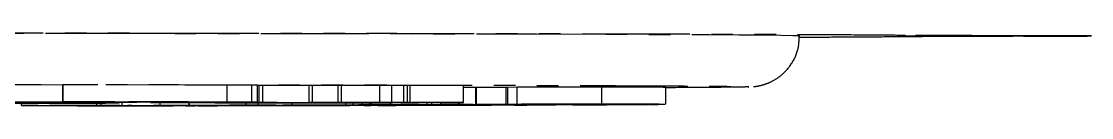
# Model space of a CAD drawing. Header units: millimetres. Extents: x 2085 to 4229, y 754 to 2271.
# Drawn here: x 3096.1 to 3159.1, y 864.6 to 868.9 of the extents above; entities that cross this region are included whole.
import ezdxf

# ---------------------------------------------------------------- set-up
doc = ezdxf.new("R2010")
doc.units = ezdxf.units.MM
doc.linetypes.add('PHANTOM', pattern=[12.7, 6.35, -1.27, 1.27, -1.27, 1.27, -1.27])

msp = doc.modelspace()

# ---------------------------------------------------------------- linework, layer by layer
at = {"color": 7, "linetype": 'PHANTOM', "lineweight": 25}
for p, q in [((3098.499, 865.872), (3094.431, 865.878)), ((3108.172, 865.872), (3098.51, 865.886)), ((3098.51, 864.886), (3098.51, 865.886)), ((3098.51, 865.872), (3098.499, 865.872)), ((3098.499, 864.872), (3098.499, 865.872)), ((3109.631, 865.872), (3108.172, 865.872)), ((3108.172, 864.872), (3108.172, 865.872)), ((3109.965, 865.868), (3109.631, 865.872)), ((3109.631, 864.872), (3109.631, 865.872)), ((3109.965, 864.868), (3109.965, 865.868)), ((3110.077, 865.844), (3109.965, 865.844)), ((3110.282, 865.848), (3110.077, 865.846)), ((3110.077, 864.846), (3110.077, 865.846)), ((3113.013, 865.839), (3110.282, 865.848)), ((3110.282, 864.848), (3110.282, 865.848)), ((3113.218, 865.849), (3113.013, 865.847)), ((3113.013, 864.847), (3113.013, 865.847)), ((3114.715, 865.844), (3113.218, 865.849)), ((3113.218, 864.849), (3113.218, 865.849)), ((3114.921, 865.853), (3114.715, 865.851)), ((3114.715, 864.851), (3114.715, 865.851)), ((3117.174, 865.845), (3114.921, 865.853)), ((3114.921, 864.853), (3114.921, 865.853)), ((3117.174, 864.845), (3117.174, 865.845)), ((3117.857, 865.847), (3117.857, 864.847)), ((3118.81, 865.851), (3118.596, 865.85)), ((3118.596, 864.85), (3118.596, 865.85)), ((3118.81, 864.851), (3118.81, 865.851)), ((3118.967, 864.847), (3118.967, 865.847)), ((3122.1, 864.84), (3122.1, 865.84)), ((3122.817, 865.723), (3122.1, 865.72)), ((3122.876, 865.723), (3122.817, 865.723)), ((3122.817, 865.723), (3122.817, 864.723)), ((3124.631, 865.733), (3122.876, 865.723)), ((3122.876, 864.723), (3122.876, 865.723)), ((3124.723, 865.733), (3124.631, 865.733)), ((3124.631, 864.733), (3124.631, 865.733)), ((3125.276, 865.739), (3124.723, 865.734)), ((3124.723, 864.734), (3124.723, 865.734)), ((3125.276, 864.739), (3125.276, 865.739)), ((3130.263, 864.744), (3130.263, 865.744)), ((3134.026, 864.737), (3134.026, 865.737)), ((3138.868, 865.772), (3138.921, 865.77)), ((3094.431, 864.878), (3098.499, 864.872)), ((3098.255, 864.871), (3096.052, 864.874)), ((3096.061, 864.662), (3096.061, 864.801)), ((3096.061, 864.662), (3100.498, 864.667)), ((3096.216, 864.661), (3096.061, 864.662)), ((3096.443, 864.661), (3096.216, 864.661)), ((3096.663, 864.813), (3096.663, 864.812)), ((3096.821, 864.812), (3096.663, 864.812)), ((3096.663, 864.812), (3096.663, 864.812)), ((3096.663, 864.812), (3098.163, 864.812)), ((3096.663, 864.803), (3096.663, 864.812)), ((3097.874, 864.803), (3096.663, 864.803)), ((3096.663, 864.803), (3096.663, 864.803)), ((3096.663, 864.803), (3096.821, 864.803)), ((3096.821, 864.803), (3096.821, 864.812)), ((3100.702, 864.647), (3097.054, 864.661)), ((3097.058, 864.804), (3097.058, 864.812)), ((3097.479, 864.808), (3097.479, 864.812)), ((3098.084, 864.808), (3097.479, 864.808)), ((3097.479, 864.808), (3097.479, 864.804)), ((3098.058, 864.808), (3097.479, 864.808)), ((3097.636, 864.85), (3097.636, 864.872)), ((3098.841, 864.849), (3097.636, 864.85)), ((3097.716, 864.812), (3098.005, 864.812)), ((3097.716, 864.803), (3097.716, 864.808)), ((3097.716, 864.803), (3097.874, 864.803)), ((3097.778, 864.662), (3099.359, 864.656)), ((3097.874, 864.803), (3097.874, 864.808)), ((3097.874, 864.803), (3097.874, 864.803)), ((3099.25, 864.665), (3097.982, 864.663)), ((3098.058, 864.814), (3098.058, 864.808)), ((3098.953, 864.803), (3098.084, 864.808)), ((3098.163, 864.812), (3098.163, 864.814)), ((3098.479, 864.808), (3099.268, 864.803)), ((3098.499, 864.872), (3101.546, 864.881)), ((3098.653, 864.885), (3098.51, 864.886)), ((3098.51, 864.886), (3108.172, 864.872)), ((3099.69, 864.803), (3098.953, 864.803)), ((3102.606, 864.864), (3099.103, 864.87)), ((3099.268, 864.803), (3099.268, 864.813)), ((3102.393, 864.879), (3099.347, 864.87)), ((3099.347, 864.87), (3102.85, 864.865)), ((3099.359, 864.656), (3100.673, 864.657)), ((3099.426, 864.81), (3099.426, 864.813)), ((3100.825, 864.657), (3099.512, 864.655)), ((3099.512, 864.655), (3101.426, 864.648)), ((3099.532, 864.803), (3099.532, 864.813)), ((3099.532, 864.803), (3099.69, 864.803)), ((3099.69, 864.803), (3099.69, 864.813)), ((3099.69, 864.803), (3099.69, 864.803)), ((3099.763, 864.856), (3099.763, 864.869)), ((3099.763, 864.856), (3102.606, 864.864)), ((3101.546, 864.881), (3100.133, 864.883)), ((3100.228, 864.646), (3100.228, 864.649)), ((3100.38, 864.645), (3100.228, 864.646)), ((3100.228, 864.646), (3100.5, 864.646)), ((3103.454, 864.863), (3100.287, 864.854)), ((3104.998, 864.65), (3100.38, 864.645)), ((3100.498, 864.667), (3100.498, 864.801)), ((3100.498, 864.667), (3101.866, 864.664)), ((3100.5, 864.646), (3100.5, 864.648)), ((3100.764, 864.667), (3100.764, 864.802)), ((3100.764, 864.667), (3101.993, 864.669)), ((3100.947, 864.667), (3100.764, 864.667)), ((3100.87, 864.661), (3100.87, 864.667)), ((3101.022, 864.66), (3100.87, 864.661)), ((3100.87, 864.661), (3101.141, 864.661)), ((3101.201, 864.667), (3100.947, 864.667)), ((3101.141, 864.661), (3102.646, 864.656)), ((3101.866, 864.664), (3101.688, 864.664)), ((3106.198, 864.654), (3101.827, 864.667)), ((3101.828, 864.807), (3101.828, 864.858)), ((3101.866, 864.664), (3101.866, 864.667)), ((3101.993, 864.669), (3101.993, 864.859)), ((3101.993, 864.669), (3108.88, 864.662)), ((3102.039, 864.648), (3103.216, 864.649)), ((3102.374, 864.655), (3102.272, 864.656)), ((3102.411, 864.667), (3102.326, 864.667)), ((3102.326, 864.667), (3106.453, 864.654)), ((3102.646, 864.656), (3102.374, 864.655)), ((3105.897, 864.874), (3102.393, 864.879)), ((3110.188, 864.658), (3102.411, 864.667)), ((3102.646, 864.656), (3102.646, 864.665)), ((3102.85, 864.879), (3102.85, 864.865)), ((3102.85, 864.865), (3105.897, 864.874)), ((3103.216, 864.649), (3103.216, 864.663)), ((3107.409, 864.857), (3103.454, 864.863)), ((3103.661, 864.863), (3103.661, 864.84)), ((3103.661, 864.84), (3103.866, 864.842)), ((3106.744, 864.873), (3103.698, 864.864)), ((3103.698, 864.864), (3105.506, 864.861)), ((3103.866, 864.842), (3103.866, 864.862)), ((3103.866, 864.842), (3105.245, 864.837)), ((3104.223, 864.655), (3104.223, 864.66)), ((3104.223, 864.655), (3104.499, 864.655)), ((3104.239, 864.673), (3104.239, 864.839)), ((3104.239, 864.673), (3105.935, 864.675)), ((3104.422, 864.672), (3104.239, 864.673)), ((3104.761, 864.673), (3104.422, 864.672)), ((3104.499, 864.655), (3104.499, 864.659)), ((3104.499, 864.655), (3104.998, 864.65)), ((3111.98, 864.812), (3104.711, 864.838)), ((3104.998, 864.65), (3104.998, 864.658)), ((3105.245, 864.837), (3105.245, 864.86)), ((3108.965, 864.662), (3105.387, 864.673)), ((3105.506, 864.861), (3105.506, 864.869)), ((3105.506, 864.861), (3107.06, 864.861)), ((3105.642, 864.673), (3110.442, 864.659)), ((3105.744, 864.674), (3105.701, 864.674)), ((3109.794, 864.841), (3105.718, 864.836)), ((3105.718, 864.836), (3106.992, 864.831)), ((3105.723, 864.652), (3105.723, 864.655)), ((3105.723, 864.652), (3106.062, 864.653)), ((3105.908, 864.652), (3105.723, 864.652)), ((3105.936, 864.674), (3105.744, 864.674)), ((3107.603, 864.654), (3105.908, 864.652)), ((3105.935, 864.675), (3105.935, 864.833)), ((3105.935, 864.675), (3105.941, 864.675)), ((3105.941, 864.833), (3105.941, 864.675)), ((3105.941, 864.675), (3109.31, 864.682)), ((3106.062, 864.653), (3106.062, 864.654)), ((3106.453, 864.654), (3106.453, 864.662)), ((3111.577, 864.663), (3106.564, 864.674)), ((3109.965, 864.868), (3106.744, 864.873)), ((3106.992, 864.831), (3111.068, 864.837)), ((3106.992, 864.837), (3106.992, 864.831)), ((3107.06, 864.872), (3107.06, 864.861)), ((3107.06, 864.861), (3107.409, 864.857)), ((3107.079, 864.654), (3107.079, 864.662)), ((3107.079, 864.654), (3107.418, 864.655)), ((3107.181, 864.676), (3109.354, 864.67)), ((3108.325, 864.679), (3107.246, 864.677)), ((3107.409, 864.857), (3107.409, 864.872)), ((3107.418, 864.655), (3107.418, 864.661)), ((3107.418, 864.655), (3107.603, 864.654)), ((3111.538, 864.835), (3107.462, 864.83)), ((3107.462, 864.83), (3108.7, 864.825)), ((3107.603, 864.654), (3107.603, 864.661)), ((3108.172, 864.872), (3109.631, 864.872)), ((3108.7, 864.825), (3112.776, 864.831)), ((3108.7, 864.831), (3108.7, 864.825)), ((3108.88, 864.662), (3108.965, 864.662)), ((3108.88, 864.662), (3108.88, 864.662)), ((3113.249, 864.829), (3109.173, 864.824)), ((3109.173, 864.824), (3110.37, 864.82)), ((3109.31, 864.682), (3109.31, 864.822)), ((3109.31, 864.682), (3110.926, 864.68)), ((3109.354, 864.67), (3110.471, 864.673)), ((3110.681, 864.672), (3109.564, 864.67)), ((3109.564, 864.67), (3112.193, 864.664)), ((3109.631, 864.872), (3109.965, 864.868)), ((3111.068, 864.837), (3109.794, 864.841)), ((3109.987, 864.819), (3109.987, 864.683)), ((3109.987, 864.683), (3112.002, 864.687)), ((3110.214, 864.682), (3109.987, 864.683)), ((3110.077, 864.846), (3110.282, 864.848)), ((3110.172, 864.844), (3110.185, 864.842)), ((3110.185, 864.842), (3114.764, 864.826)), ((3110.442, 864.659), (3110.188, 864.658)), ((3110.426, 864.683), (3110.214, 864.682)), ((3110.282, 864.848), (3113.77, 864.836)), ((3110.292, 864.676), (3110.523, 864.677)), ((3110.502, 864.676), (3110.292, 864.676)), ((3110.37, 864.82), (3114.446, 864.825)), ((3110.37, 864.825), (3110.37, 864.82)), ((3110.442, 864.659), (3110.442, 864.665)), ((3110.471, 864.673), (3110.471, 864.676)), ((3110.523, 864.677), (3112.592, 864.672)), ((3110.926, 864.68), (3110.802, 864.679)), ((3114.564, 864.823), (3110.842, 864.818)), ((3110.842, 864.818), (3111.351, 864.816)), ((3116.488, 864.672), (3111.048, 864.683)), ((3117.487, 864.822), (3111.127, 864.844)), ((3111.28, 864.661), (3111.28, 864.663)), ((3111.49, 864.66), (3111.28, 864.661)), ((3111.28, 864.661), (3111.511, 864.661)), ((3111.351, 864.816), (3111.351, 864.819)), ((3111.351, 864.816), (3112.401, 864.816)), ((3115.42, 864.668), (3111.49, 864.66)), ((3111.511, 864.663), (3111.511, 864.661)), ((3112.776, 864.831), (3111.538, 864.835)), ((3114.086, 864.679), (3111.613, 864.684)), ((3111.628, 864.686), (3112.017, 864.686)), ((3112.401, 864.816), (3111.98, 864.812)), ((3112.002, 864.687), (3112.002, 864.813)), ((3112.361, 864.671), (3112.22, 864.672)), ((3112.592, 864.672), (3112.361, 864.671)), ((3112.401, 864.816), (3112.401, 864.82)), ((3112.592, 864.672), (3112.592, 864.68)), ((3112.821, 864.664), (3112.821, 864.679)), ((3112.821, 864.664), (3113.823, 864.666)), ((3113.013, 864.847), (3113.218, 864.849)), ((3113.218, 864.849), (3116.015, 864.839)), ((3114.446, 864.825), (3113.249, 864.829)), ((3113.77, 864.836), (3115.661, 864.839)), ((3113.823, 864.666), (3113.823, 864.677)), ((3115.661, 864.839), (3114.063, 864.844)), ((3114.866, 864.681), (3114.086, 864.679)), ((3114.214, 864.672), (3114.214, 864.677)), ((3114.214, 864.672), (3114.476, 864.672)), ((3116.169, 864.837), (3114.279, 864.834)), ((3114.279, 864.834), (3116.788, 864.826)), ((3115.128, 864.681), (3114.314, 864.679)), ((3114.314, 864.679), (3117.053, 864.673)), ((3114.476, 864.672), (3114.476, 864.676)), ((3114.476, 864.672), (3115.42, 864.668)), ((3115.306, 864.822), (3114.564, 864.823)), ((3114.715, 864.851), (3114.921, 864.853)), ((3114.764, 864.826), (3114.764, 864.831)), ((3114.764, 864.826), (3115.625, 864.825)), ((3114.921, 864.853), (3117.174, 864.845)), ((3119.567, 864.677), (3115.128, 864.681)), ((3115.148, 864.822), (3115.148, 864.694)), ((3115.625, 864.825), (3115.306, 864.822)), ((3115.42, 864.668), (3115.42, 864.674)), ((3115.598, 864.697), (3115.598, 864.825)), ((3115.965, 864.684), (3115.622, 864.682)), ((3115.622, 864.682), (3119.495, 864.679)), ((3115.625, 864.825), (3115.625, 864.828)), ((3117.728, 864.841), (3115.766, 864.848)), ((3116.015, 864.839), (3116.015, 864.847)), ((3116.015, 864.839), (3117.728, 864.841)), ((3116.162, 864.698), (3116.162, 864.826)), ((3119.041, 864.827), (3116.169, 864.837)), ((3116.263, 864.67), (3116.263, 864.673)), ((3116.263, 864.67), (3116.475, 864.671)), ((3116.492, 864.67), (3116.263, 864.67)), ((3116.475, 864.671), (3116.475, 864.672)), ((3118.118, 864.674), (3116.492, 864.67)), ((3118.237, 864.84), (3116.524, 864.837)), ((3116.524, 864.837), (3118.414, 864.831)), ((3116.598, 864.699), (3116.598, 864.825)), ((3116.694, 864.7), (3116.694, 864.824)), ((3116.694, 864.7), (3118.809, 864.698)), ((3116.788, 864.826), (3116.788, 864.835)), ((3116.788, 864.826), (3117.931, 864.825)), ((3117.053, 864.673), (3117.053, 864.679)), ((3117.356, 864.844), (3118.92, 864.839)), ((3117.931, 864.825), (3117.487, 864.822)), ((3117.677, 864.674), (3117.677, 864.679)), ((3117.677, 864.674), (3117.889, 864.674)), ((3117.807, 864.703), (3117.807, 864.824)), ((3117.807, 864.703), (3119.971, 864.711)), ((3118.073, 864.703), (3117.807, 864.703)), ((3117.889, 864.674), (3117.889, 864.678)), ((3117.889, 864.674), (3118.118, 864.674)), ((3117.931, 864.825), (3117.931, 864.831)), ((3118.695, 864.705), (3118.073, 864.703)), ((3118.073, 864.687), (3118.073, 864.703)), ((3118.118, 864.674), (3118.118, 864.678)), ((3121.435, 864.828), (3118.237, 864.84)), ((3118.414, 864.831), (3118.414, 864.839)), ((3118.414, 864.831), (3119.465, 864.83)), ((3118.596, 864.85), (3118.81, 864.851)), ((3118.809, 864.698), (3118.703, 864.697)), ((3119.465, 864.83), (3119.041, 864.827)), ((3119.064, 864.838), (3120.736, 864.833)), ((3125.628, 864.697), (3119.293, 864.705)), ((3119.465, 864.83), (3119.465, 864.835)), ((3120.557, 864.679), (3119.567, 864.677)), ((3120.236, 864.71), (3119.614, 864.708)), ((3119.726, 864.707), (3119.726, 864.708)), ((3119.726, 864.707), (3126.062, 864.698)), ((3119.907, 864.691), (3119.907, 864.704)), ((3119.907, 864.691), (3121.473, 864.695)), ((3120.156, 864.691), (3119.907, 864.691)), ((3119.971, 864.711), (3119.971, 864.834)), ((3119.971, 864.711), (3120.236, 864.71)), ((3120.116, 864.679), (3120.328, 864.68)), ((3120.345, 864.691), (3120.156, 864.691)), ((3120.236, 864.71), (3120.236, 864.833)), ((3120.328, 864.68), (3120.557, 864.679)), ((3120.736, 864.833), (3121.882, 864.832)), ((3120.781, 864.714), (3120.781, 864.831)), ((3120.781, 864.714), (3122.817, 864.723)), ((3122.102, 864.711), (3120.781, 864.714)), ((3122.625, 864.689), (3121.217, 864.691)), ((3121.882, 864.832), (3121.435, 864.828)), ((3121.473, 864.695), (3121.473, 864.702)), ((3121.473, 864.695), (3121.722, 864.695)), ((3121.722, 864.695), (3121.566, 864.695)), ((3121.678, 864.693), (3121.678, 864.695)), ((3121.678, 864.693), (3123.748, 864.69)), ((3121.722, 864.695), (3121.722, 864.702)), ((3121.775, 864.714), (3122.327, 864.711)), ((3122.651, 864.721), (3121.869, 864.717)), ((3122.1, 864.84), (3122.059, 864.837)), ((3122.327, 864.711), (3122.102, 864.711)), ((3122.327, 864.711), (3122.327, 864.719)), ((3122.587, 864.686), (3122.587, 864.689)), ((3128.388, 864.704), (3122.651, 864.721)), ((3122.817, 864.723), (3128.555, 864.706)), ((3122.876, 864.723), (3124.631, 864.733)), ((3123.168, 864.723), (3122.876, 864.723)), ((3123.259, 864.723), (3123.168, 864.723)), ((3123.319, 864.688), (3123.313, 864.688)), ((3123.748, 864.69), (3123.748, 864.699)), ((3130.764, 864.719), (3123.81, 864.724)), ((3124.369, 864.73), (3123.868, 864.727)), ((3124.095, 864.726), (3124.095, 864.728)), ((3124.095, 864.726), (3127.11, 864.723)), ((3124.631, 864.733), (3126.482, 864.733)), ((3124.723, 864.734), (3125.276, 864.739)), ((3125.027, 864.734), (3124.723, 864.734)), ((3125.1, 864.735), (3125.027, 864.734)), ((3125.118, 864.693), (3125.118, 864.698)), ((3125.118, 864.693), (3125.74, 864.696)), ((3125.384, 864.693), (3125.118, 864.693)), ((3127.547, 864.701), (3125.384, 864.693)), ((3132.844, 864.732), (3125.615, 864.735)), ((3125.74, 864.696), (3125.842, 864.696)), ((3125.813, 864.737), (3133.043, 864.733)), ((3126.062, 864.698), (3126.062, 864.711)), ((3126.482, 864.733), (3126.482, 864.735)), ((3126.482, 864.733), (3126.488, 864.733)), ((3126.488, 864.733), (3126.488, 864.735)), ((3126.659, 864.699), (3126.659, 864.709)), ((3126.659, 864.699), (3127.281, 864.701)), ((3126.705, 864.729), (3126.705, 864.735)), ((3126.705, 864.729), (3126.813, 864.73)), ((3126.996, 864.729), (3126.705, 864.729)), ((3126.813, 864.73), (3126.813, 864.735)), ((3126.813, 864.73), (3129.682, 864.728)), ((3127.11, 864.723), (3127.63, 864.726)), ((3127.281, 864.701), (3127.281, 864.707)), ((3127.281, 864.701), (3127.547, 864.701)), ((3127.923, 864.726), (3127.403, 864.723)), ((3127.403, 864.723), (3131.049, 864.72)), ((3127.547, 864.701), (3127.547, 864.706)), ((3130.538, 864.713), (3128.388, 864.704)), ((3128.555, 864.706), (3128.555, 864.72)), ((3128.555, 864.706), (3129.519, 864.71)), ((3128.781, 864.716), (3128.781, 864.72)), ((3128.781, 864.716), (3128.962, 864.716)), ((3128.962, 864.716), (3128.962, 864.72)), ((3128.962, 864.716), (3130.538, 864.713)), ((3129.574, 864.727), (3129.379, 864.727)), ((3129.682, 864.728), (3129.574, 864.727)), ((3129.682, 864.728), (3129.682, 864.733)), ((3130.538, 864.713), (3130.538, 864.719)), ((3131.176, 864.716), (3130.884, 864.717)), ((3130.884, 864.717), (3130.991, 864.717)), ((3131.049, 864.72), (3131.049, 864.733)), ((3131.115, 864.729), (3131.115, 864.733)), ((3131.115, 864.729), (3131.302, 864.73)), ((3133.003, 864.727), (3131.176, 864.716)), ((3131.302, 864.73), (3131.302, 864.733)), ((3131.302, 864.73), (3133.003, 864.727)), ((3131.6, 864.721), (3131.6, 864.732)), ((3131.6, 864.721), (3132.064, 864.724)), ((3133.053, 864.73), (3133.139, 864.731)), ((3133.357, 864.73), (3133.053, 864.73)), ((3133.887, 864.734), (3133.357, 864.73)), ((3133.954, 864.735), (3133.887, 864.734))]:
    msp.add_line(p, q, dxfattribs=at)
at = {"color": 7, "linetype": 'PHANTOM', "lineweight": 25, "flags": 128}
for points in [[(3141.921, 868.77), (3141.876, 868.775), (3141.52, 868.786), (3140.81, 868.797), (3139.749, 868.807), (3138.343, 868.818), (3136.598, 868.828), (3134.524, 868.838), (3132.13, 868.847), (3129.429, 868.856), (3126.434, 868.865), (3123.16, 868.873), (3119.623, 868.881), (3115.841, 868.888), (3111.833, 868.895), (3107.618, 868.9), (3103.218, 868.906), (3098.655, 868.91), (3093.951, 868.914), (3089.129, 868.917), (3084.215, 868.92), (3079.232, 868.922), (3074.205, 868.923), (3069.159, 868.923), (3064.119, 868.922), (3059.111, 868.921), (3054.159, 868.919), (3049.288, 868.916), (3044.523, 868.912), (3039.886, 868.908), (3035.402, 868.903), (3031.092, 868.898), (3026.978, 868.891), (3023.08, 868.884), (3019.419, 868.877), (3016.011, 868.869), (3012.874, 868.861), (3010.024, 868.852), (3007.475, 868.842), (3005.24, 868.833), (3003.329, 868.823), (3001.753, 868.812), (3000.518, 868.802), (2999.632, 868.791), (2999.099, 868.781), (2998.921, 868.77), (2998.921, 868.77)], [(3158.121, 868.77), (3157.944, 868.767), (3157.424, 868.764), (3156.598, 868.762), (3155.521, 868.76), (3154.267, 868.759), (3152.921, 868.759), (3151.575, 868.759), (3150.321, 868.76), (3149.244, 868.762), (3148.418, 868.764), (3147.898, 868.767), (3147.721, 868.77), (3147.898, 868.773), (3148.418, 868.775), (3149.244, 868.778), (3150.321, 868.78), (3151.575, 868.781), (3152.921, 868.781), (3154.267, 868.781), (3155.521, 868.78), (3156.598, 868.778), (3157.424, 868.775), (3157.944, 868.773), (3158.121, 868.77)], [(3148.146, 868.74), (3148.338, 868.759), (3148.407, 868.775)], [(3155.176, 868.78), (3155.17, 868.776), (3155.101, 868.757)], [(3094.244, 864.807), (3094.429, 864.81), (3094.968, 864.812), (3095.807, 864.814), (3096.864, 864.815), (3098.036, 864.816), (3099.208, 864.815), (3100.265, 864.814), (3101.104, 864.812), (3101.642, 864.81), (3101.828, 864.807), (3101.642, 864.805), (3101.104, 864.803), (3100.265, 864.801), (3099.208, 864.8), (3098.036, 864.799), (3096.864, 864.8), (3095.807, 864.801), (3094.968, 864.803), (3094.429, 864.805), (3094.244, 864.807)], [(3095.065, 864.807), (3095.244, 864.81), (3095.76, 864.812), (3096.55, 864.813), (3097.52, 864.814), (3098.552, 864.814), (3099.522, 864.813), (3100.312, 864.812), (3100.828, 864.81), (3101.007, 864.807), (3100.828, 864.805), (3100.312, 864.803), (3099.522, 864.802), (3098.552, 864.801), (3097.52, 864.801), (3096.55, 864.802), (3095.76, 864.803), (3095.244, 864.805), (3095.065, 864.807)]]:
    msp.add_lwpolyline(points, dxfattribs=at)
at = {"color": 7, "linetype": 'PHANTOM', "lineweight": 25}
for points, knots in [([(3148.146, 868.8), (3147.62, 868.805), (3146.558, 868.816), (3144.019, 868.832), (3140.75, 868.847), (3136.687, 868.862), (3131.875, 868.877), (3126.383, 868.89), (3120.289, 868.901), (3113.686, 868.912), (3106.707, 868.92), (3099.465, 868.927), (3092.088, 868.933), (3087.051, 868.935), (3084.555, 868.936)], [0, 0, 0, 0, 0.0799588, 0.1613715, 0.2441424, 0.3288926, 0.4142166, 0.5, 0.5857784, 0.6711024, 0.7558576, 0.8386237, 0.9200388, 1, 1, 1, 1]), ([(3139.197, 865.782), (3139.211, 865.783), (3139.245, 865.785), (3139.396, 865.804), (3139.64, 865.853), (3139.936, 865.94), (3140.334, 866.106), (3140.882, 866.454), (3141.452, 867.079), (3141.856, 867.895), (3141.885, 868.486), (3141.897, 868.753)], [0, 0, 0, 0, 0.069689, 0.159202, 0.228526, 0.284853, 0.360929, 0.487702, 0.660291, 0.846257, 1, 1, 1, 1]), ([(3141.891, 868.698), (3142.592, 868.702), (3144.401, 868.71), (3146.541, 868.724), (3147.614, 868.734), (3148.146, 868.74)], [0, 0, 0, 0, 0.241773, 0.624302, 1, 1, 1, 1]), ([(3155.101, 868.782), (3154.254, 868.783), (3152.531, 868.785), (3150.44, 868.789), (3148.855, 868.794), (3148.38, 868.798), (3148.146, 868.8)], [0, 0, 0, 0, 0.245796, 0.5, 0.754204, 1, 1, 1, 1]), ([(3148.146, 868.74), (3148.38, 868.742), (3148.855, 868.746), (3150.44, 868.751), (3152.531, 868.755), (3154.254, 868.757), (3155.101, 868.757)], [0, 0, 0, 0, 0.245796, 0.5, 0.754204, 1, 1, 1, 1]), ([(3159.121, 868.77), (3159.068, 868.771), (3158.961, 868.774), (3158.091, 868.778), (3156.79, 868.781), (3155.655, 868.782), (3155.101, 868.782)], [0, 0, 0, 0, 0.244178, 0.5, 0.755822, 1, 1, 1, 1]), ([(3155.101, 868.757), (3155.655, 868.758), (3156.79, 868.759), (3158.091, 868.762), (3158.961, 868.766), (3159.068, 868.769), (3159.121, 868.77)], [0, 0, 0, 0, 0.244178, 0.5, 0.755822, 1, 1, 1, 1]), ([(3001.975, 865.772), (3002.023, 865.776), (3002.13, 865.784), (3002.999, 865.797), (3004.48, 865.81), (3006.656, 865.824), (3009.486, 865.837), (3013, 865.85), (3017.154, 865.862), (3021.898, 865.874), (3027.159, 865.884), (3032.851, 865.893), (3038.873, 865.9), (3045.097, 865.906), (3051.462, 865.911), (3057.815, 865.914), (3064.153, 865.916), (3070.421, 865.917), (3076.688, 865.916), (3083.027, 865.914), (3089.379, 865.911), (3095.745, 865.906), (3101.968, 865.9), (3107.991, 865.893), (3113.683, 865.884), (3118.944, 865.874), (3123.688, 865.862), (3127.842, 865.85), (3131.356, 865.837), (3134.186, 865.824), (3136.361, 865.81), (3137.842, 865.797), (3138.714, 865.784), (3138.821, 865.776), (3138.868, 865.772)], [0, 0, 0, 0, 0.023828, 0.053273, 0.084485, 0.115699, 0.147957, 0.180726, 0.213842, 0.247136, 0.28043, 0.313546, 0.346314, 0.378573, 0.409785, 0.440999, 0.470442, 0.499888, 0.529332, 0.558778, 0.58999, 0.621203, 0.653462, 0.68623, 0.719347, 0.752641, 0.785934, 0.819051, 0.851819, 0.884078, 0.915289, 0.946503, 0.975948, 1, 1, 1, 1]), ([(3117.857, 865.847), (3117.737, 865.846), (3117.558, 865.846), (3117.329, 865.845), (3117.226, 865.845), (3117.174, 865.845)], [0, 0, 0, 0, 0.498826, 0.749076, 1, 1, 1, 1]), ([(3118.596, 865.85), (3118.55, 865.85), (3118.458, 865.849), (3118.259, 865.848), (3118.017, 865.847), (3117.857, 865.847)], [0, 0, 0, 0, 0.251433, 0.502936, 1, 1, 1, 1]), ([(3118.931, 865.847), (3118.934, 865.848), (3118.943, 865.849), (3118.858, 865.85), (3118.81, 865.851)], [0, 0, 0, 0, 0.431539, 1, 1, 1, 1]), ([(3122.1, 865.84), (3121.783, 865.84), (3121.149, 865.84), (3120.08, 865.839), (3119.334, 865.839), (3118.92, 865.839)], [0, 0, 0, 0, 0.307787, 0.615394, 1, 1, 1, 1]), ([(3130.263, 865.744), (3129.597, 865.745), (3128.569, 865.745), (3127.165, 865.744), (3126.246, 865.743), (3125.586, 865.741), (3125.38, 865.74), (3125.276, 865.739)], [0, 0, 0, 0, 0.320379, 0.494238, 0.669149, 0.833043, 1, 1, 1, 1]), ([(3134.001, 865.737), (3134.007, 865.737), (3134.049, 865.738), (3133.803, 865.739), (3133.21, 865.741), (3131.994, 865.743), (3130.924, 865.744), (3130.263, 865.744)], [0, 0, 0, 0, 0.030225, 0.211144, 0.392436, 0.624543, 1, 1, 1, 1]), ([(3138.921, 865.77), (3138.865, 865.765), (3138.753, 865.757), (3137.857, 865.743), (3136.316, 865.729), (3135.003, 865.72), (3134.055, 865.716), (3134.026, 865.716)], [0, 0, 0, 0, 0.240789, 0.481589, 0.73683, 0.992091, 1, 1, 1, 1]), ([(3089.54, 864.862), (3090.209, 864.862), (3091.462, 864.862), (3093.277, 864.863), (3095.321, 864.865), (3096.977, 864.867), (3097.928, 864.87), (3098.255, 864.871)], [0, 0, 0, 0, 0.198997, 0.37265, 0.545625, 0.843257, 1, 1, 1, 1]), ([(3099.103, 864.87), (3098.68, 864.869), (3097.613, 864.866), (3095.391, 864.862), (3092.45, 864.861), (3090.541, 864.862), (3089.589, 864.862)], [0, 0, 0, 0, 0.185716, 0.467958, 0.734859, 1, 1, 1, 1]), ([(3097.054, 864.661), (3097.023, 864.661), (3096.973, 864.661), (3096.863, 864.661), (3096.753, 864.661), (3096.605, 864.661), (3096.506, 864.661), (3096.443, 864.661)], [0, 0, 0, 0, 0.23968, 0.390629, 0.542071, 0.705503, 1, 1, 1, 1]), ([(3097.058, 864.812), (3097.056, 864.812), (3097.054, 864.812), (3097.024, 864.812), (3096.984, 864.812), (3096.916, 864.812), (3096.86, 864.812), (3096.821, 864.812)], [0, 0, 0, 0, 0.250411, 0.398556, 0.54744, 0.686236, 1, 1, 1, 1]), ([(3096.821, 864.803), (3096.866, 864.803), (3096.93, 864.803), (3097.001, 864.803), (3097.038, 864.803), (3097.056, 864.803), (3097.057, 864.803), (3097.058, 864.804)], [0, 0, 0, 0, 0.364031, 0.510061, 0.655864, 0.843841, 1, 1, 1, 1]), ([(3097.479, 864.812), (3097.481, 864.812), (3097.484, 864.812), (3097.515, 864.812), (3097.565, 864.812), (3097.634, 864.812), (3097.689, 864.812), (3097.716, 864.812)], [0, 0, 0, 0, 0.2228941, 0.3848357, 0.547319, 0.7730719, 1, 1, 1, 1]), ([(3097.479, 864.804), (3097.481, 864.803), (3097.483, 864.803), (3097.513, 864.803), (3097.561, 864.803), (3097.631, 864.803), (3097.685, 864.803), (3097.716, 864.803)], [0, 0, 0, 0, 0.210223, 0.375759, 0.542534, 0.746796, 1, 1, 1, 1]), ([(3097.636, 864.85), (3097.839, 864.85), (3098.245, 864.851), (3098.802, 864.853), (3099.308, 864.854), (3099.611, 864.855), (3099.763, 864.856)], [0, 0, 0, 0, 0.2816241, 0.5632509, 0.7816188, 1, 1, 1, 1]), ([(3097.982, 864.663), (3097.922, 864.663), (3097.824, 864.663), (3097.74, 864.663), (3097.707, 864.662), (3097.721, 864.662), (3097.758, 864.662), (3097.778, 864.662)], [0, 0, 0, 0, 0.300073, 0.489629, 0.647488, 0.805846, 1, 1, 1, 1]), ([(3098.005, 864.812), (3098.147, 864.812), (3098.374, 864.812), (3098.658, 864.812), (3098.845, 864.811), (3098.962, 864.811), (3098.973, 864.81), (3098.979, 864.81)], [0, 0, 0, 0, 0.2723579, 0.4349177, 0.5983033, 0.7904262, 1, 1, 1, 1]), ([(3098.979, 864.81), (3098.968, 864.81), (3098.952, 864.809), (3098.757, 864.808), (3098.538, 864.808), (3098.295, 864.808), (3098.129, 864.808), (3098.058, 864.808)], [0, 0, 0, 0, 0.330883, 0.501179, 0.670916, 0.859688, 1, 1, 1, 1]), ([(3098.163, 864.812), (3098.352, 864.812), (3098.656, 864.812), (3099.024, 864.812), (3099.253, 864.811), (3099.403, 864.811), (3099.418, 864.81), (3099.426, 864.81)], [0, 0, 0, 0, 0.300185, 0.484444, 0.635934, 0.787745, 1, 1, 1, 1]), ([(3099.426, 864.81), (3099.417, 864.81), (3099.401, 864.809), (3099.23, 864.809), (3098.966, 864.808), (3098.704, 864.808), (3098.526, 864.808), (3098.479, 864.808)], [0, 0, 0, 0, 0.267946, 0.469277, 0.670405, 0.911995, 1, 1, 1, 1]), ([(3100.133, 864.883), (3099.996, 864.883), (3099.722, 864.883), (3099.233, 864.884), (3098.866, 864.884), (3098.653, 864.885)], [0, 0, 0, 0, 0.2959723, 0.5921499, 1, 1, 1, 1]), ([(3100.287, 864.854), (3100.094, 864.853), (3099.748, 864.852), (3099.269, 864.85), (3098.984, 864.849), (3098.841, 864.849)], [0, 0, 0, 0, 0.388154, 0.694028, 1, 1, 1, 1]), ([(3101.688, 864.664), (3101.443, 864.664), (3100.949, 864.665), (3100.2, 864.665), (3099.605, 864.665), (3099.342, 864.665), (3099.25, 864.665)], [0, 0, 0, 0, 0.329191, 0.661633, 0.881808, 1, 1, 1, 1]), ([(3099.268, 864.803), (3099.282, 864.803), (3099.309, 864.803), (3099.366, 864.803), (3099.444, 864.803), (3099.501, 864.803), (3099.532, 864.803)], [0, 0, 0, 0, 0.249458, 0.50098, 0.731039, 1, 1, 1, 1]), ([(3100.5, 864.646), (3100.569, 864.646), (3100.67, 864.646), (3100.73, 864.646), (3100.749, 864.646)], [0, 0, 0, 0, 0.687811, 1, 1, 1, 1]), ([(3100.673, 864.657), (3100.792, 864.658), (3100.982, 864.658), (3101.167, 864.658), (3101.235, 864.659), (3101.195, 864.66), (3101.087, 864.66), (3101.022, 864.66)], [0, 0, 0, 0, 0.253965, 0.40631, 0.559769, 0.73662, 1, 1, 1, 1]), ([(3100.774, 864.647), (3100.775, 864.647), (3100.783, 864.647), (3100.765, 864.647), (3100.727, 864.647), (3100.702, 864.647)], [0, 0, 0, 0, 0.006784, 0.3662, 1, 1, 1, 1]), ([(3102.272, 864.656), (3102.15, 864.656), (3101.976, 864.657), (3101.639, 864.657), (3101.376, 864.657), (3101.096, 864.657), (3100.917, 864.657), (3100.825, 864.657)], [0, 0, 0, 0, 0.375008, 0.532176, 0.663237, 0.825783, 1, 1, 1, 1]), ([(3101.827, 864.667), (3101.791, 864.667), (3101.731, 864.667), (3101.616, 864.667), (3101.514, 864.667), (3101.38, 864.667), (3101.279, 864.667), (3101.211, 864.667), (3101.201, 864.667)], [0, 0, 0, 0, 0.239791, 0.395723, 0.528329, 0.660993, 0.950414, 1, 1, 1, 1]), ([(3101.426, 864.648), (3101.458, 864.648), (3101.511, 864.648), (3101.626, 864.648), (3101.756, 864.647), (3101.9, 864.648), (3101.995, 864.648), (3102.039, 864.648)], [0, 0, 0, 0, 0.2422509, 0.3981104, 0.5540249, 0.7912917, 1, 1, 1, 1]), ([(3103.216, 864.649), (3103.429, 864.649), (3103.857, 864.65), (3104.218, 864.651), (3104.339, 864.653), (3104.266, 864.654), (3104.223, 864.655)], [0, 0, 0, 0, 0.248815, 0.500063, 0.713643, 1, 1, 1, 1]), ([(3104.711, 864.838), (3104.621, 864.838), (3104.44, 864.839), (3104.1, 864.839), (3103.821, 864.84), (3103.661, 864.84)], [0, 0, 0, 0, 0.297034, 0.594269, 1, 1, 1, 1]), ([(3105.387, 864.673), (3105.351, 864.673), (3105.291, 864.673), (3105.17, 864.673), (3105.061, 864.673), (3104.917, 864.673), (3104.826, 864.673), (3104.761, 864.673)], [0, 0, 0, 0, 0.239941, 0.39539, 0.551967, 0.684504, 1, 1, 1, 1]), ([(3105.245, 864.837), (3105.813, 864.838), (3106.922, 864.84), (3108.572, 864.842), (3109.639, 864.843), (3110.172, 864.844)], [0, 0, 0, 0, 0.343183, 0.671556, 1, 1, 1, 1]), ([(3105.701, 864.674), (3105.665, 864.674), (3105.6, 864.674), (3105.551, 864.674), (3105.553, 864.673), (3105.587, 864.673), (3105.625, 864.673), (3105.642, 864.673)], [0, 0, 0, 0, 0.256868, 0.47724, 0.662008, 0.845558, 1, 1, 1, 1]), ([(3106.564, 864.674), (3106.52, 864.674), (3106.45, 864.675), (3106.33, 864.675), (3106.227, 864.675), (3106.086, 864.675), (3105.997, 864.674), (3105.936, 864.674)], [0, 0, 0, 0, 0.2536824, 0.4001164, 0.52343, 0.6771969, 1, 1, 1, 1]), ([(3106.062, 864.653), (3106.121, 864.653), (3106.209, 864.653), (3106.288, 864.653), (3106.308, 864.654), (3106.286, 864.654), (3106.238, 864.654), (3106.203, 864.654), (3106.198, 864.654)], [0, 0, 0, 0, 0.305771, 0.455285, 0.605942, 0.744239, 0.965757, 1, 1, 1, 1]), ([(3106.453, 864.654), (3106.486, 864.654), (3106.545, 864.654), (3106.665, 864.654), (3106.797, 864.654), (3106.941, 864.654), (3107.031, 864.654), (3107.079, 864.654)], [0, 0, 0, 0, 0.215896, 0.385328, 0.555954, 0.7641, 1, 1, 1, 1]), ([(3107.246, 864.677), (3107.191, 864.677), (3107.108, 864.677), (3107.06, 864.676), (3107.065, 864.676), (3107.066, 864.676)], [0, 0, 0, 0, 0.636816, 0.940157, 1, 1, 1, 1]), ([(3107.073, 864.676), (3107.089, 864.676), (3107.114, 864.676), (3107.162, 864.676), (3107.181, 864.676)], [0, 0, 0, 0, 0.614189, 1, 1, 1, 1]), ([(3110.802, 864.679), (3110.536, 864.679), (3110.002, 864.68), (3109.234, 864.68), (3108.654, 864.68), (3108.414, 864.679), (3108.325, 864.679)], [0, 0, 0, 0, 0.321306, 0.64529, 0.869658, 1, 1, 1, 1]), ([(3111.127, 864.844), (3111.037, 864.844), (3110.856, 864.845), (3110.516, 864.845), (3110.238, 864.846), (3110.077, 864.846)], [0, 0, 0, 0, 0.297034, 0.594269, 1, 1, 1, 1]), ([(3111.048, 864.683), (3110.991, 864.683), (3110.907, 864.683), (3110.765, 864.683), (3110.652, 864.683), (3110.535, 864.683), (3110.465, 864.683), (3110.426, 864.683)], [0, 0, 0, 0, 0.300741, 0.442976, 0.585498, 0.770192, 1, 1, 1, 1]), ([(3110.471, 864.673), (3110.567, 864.673), (3110.726, 864.673), (3110.803, 864.674), (3110.833, 864.674)], [0, 0, 0, 0, 0.6084263, 1, 1, 1, 1]), ([(3110.843, 864.674), (3110.846, 864.674), (3110.859, 864.674), (3110.749, 864.675), (3110.594, 864.675), (3110.502, 864.676)], [0, 0, 0, 0, 0.107107, 0.469394, 1, 1, 1, 1]), ([(3112.22, 864.672), (3112.076, 864.672), (3111.863, 864.672), (3111.494, 864.673), (3111.211, 864.673), (3110.926, 864.673), (3110.771, 864.672), (3110.681, 864.672)], [0, 0, 0, 0, 0.337772, 0.500301, 0.664443, 0.804956, 1, 1, 1, 1]), ([(3111.613, 864.684), (3111.568, 864.684), (3111.498, 864.684), (3111.465, 864.685), (3111.482, 864.685), (3111.537, 864.685), (3111.602, 864.685), (3111.628, 864.686)], [0, 0, 0, 0, 0.273037, 0.428356, 0.583344, 0.832242, 1, 1, 1, 1]), ([(3111.511, 864.661), (3111.574, 864.661), (3111.663, 864.662), (3111.716, 864.662), (3111.705, 864.662), (3111.655, 864.662), (3111.602, 864.663), (3111.577, 864.663)], [0, 0, 0, 0, 0.358471, 0.509487, 0.66217, 0.836846, 1, 1, 1, 1]), ([(3112.002, 864.687), (3112.29, 864.688), (3112.732, 864.689), (3113.507, 864.69), (3114.128, 864.69), (3114.729, 864.689), (3115.046, 864.689), (3115.221, 864.688)], [0, 0, 0, 0, 0.321782, 0.493409, 0.666308, 0.816214, 1, 1, 1, 1]), ([(3112.017, 864.686), (3112.267, 864.687), (3112.637, 864.688), (3113.294, 864.688), (3113.826, 864.688), (3114.305, 864.687), (3114.577, 864.687), (3114.695, 864.687)], [0, 0, 0, 0, 0.331594, 0.48998, 0.648562, 0.847889, 1, 1, 1, 1]), ([(3112.193, 864.664), (3112.235, 864.664), (3112.306, 864.664), (3112.44, 864.663), (3112.577, 864.663), (3112.709, 864.664), (3112.787, 864.664), (3112.821, 864.664)], [0, 0, 0, 0, 0.244529, 0.408946, 0.573274, 0.814793, 1, 1, 1, 1]), ([(3114.063, 864.844), (3113.973, 864.844), (3113.792, 864.845), (3113.452, 864.846), (3113.173, 864.847), (3113.013, 864.847)], [0, 0, 0, 0, 0.29737, 0.594968, 1, 1, 1, 1]), ([(3113.823, 864.666), (3114.008, 864.666), (3114.351, 864.667), (3114.462, 864.668), (3114.512, 864.668)], [0, 0, 0, 0, 0.540563, 1, 1, 1, 1]), ([(3114.505, 864.669), (3114.506, 864.669), (3114.512, 864.67), (3114.338, 864.671), (3114.214, 864.672)], [0, 0, 0, 0, 0.287101, 1, 1, 1, 1]), ([(3114.695, 864.687), (3114.886, 864.686), (3115.196, 864.686), (3115.42, 864.684), (3115.408, 864.683), (3115.243, 864.682), (3115.002, 864.681), (3114.866, 864.681)], [0, 0, 0, 0, 0.272894, 0.445011, 0.618101, 0.78577, 1, 1, 1, 1]), ([(3115.766, 864.848), (3115.675, 864.848), (3115.494, 864.849), (3115.155, 864.85), (3114.876, 864.851), (3114.715, 864.851)], [0, 0, 0, 0, 0.297034, 0.594269, 1, 1, 1, 1]), ([(3117.509, 864.686), (3116.998, 864.687), (3116.065, 864.688), (3115.34, 864.691), (3115.106, 864.694), (3115.194, 864.695), (3115.464, 864.696), (3115.598, 864.697)], [0, 0, 0, 0, 0.329821, 0.602198, 0.751389, 0.876805, 1, 1, 1, 1]), ([(3115.221, 864.688), (3115.45, 864.688), (3115.83, 864.687), (3116.027, 864.685), (3116.001, 864.685), (3115.995, 864.685)], [0, 0, 0, 0, 0.543092, 0.902457, 1, 1, 1, 1]), ([(3115.598, 864.697), (3115.638, 864.697), (3115.718, 864.697), (3115.903, 864.698), (3116.059, 864.698), (3116.162, 864.698)], [0, 0, 0, 0, 0.2508442, 0.5020675, 1, 1, 1, 1]), ([(3115.889, 864.696), (3115.805, 864.696), (3115.649, 864.695), (3115.639, 864.694), (3115.872, 864.692), (3116.665, 864.69), (3117.534, 864.688), (3118.073, 864.687)], [0, 0, 0, 0, 0.097711, 0.183041, 0.35825, 0.602223, 1, 1, 1, 1]), ([(3118.703, 864.697), (3118.389, 864.697), (3117.829, 864.698), (3117.05, 864.698), (3116.45, 864.697), (3116.093, 864.697), (3115.936, 864.697), (3115.889, 864.696)], [0, 0, 0, 0, 0.327037, 0.582977, 0.754619, 0.926745, 1, 1, 1, 1]), ([(3116.162, 864.698), (3116.201, 864.698), (3116.277, 864.698), (3116.428, 864.698), (3116.53, 864.698), (3116.598, 864.699)], [0, 0, 0, 0, 0.251606, 0.503238, 1, 1, 1, 1]), ([(3116.475, 864.671), (3116.527, 864.671), (3116.602, 864.671), (3116.65, 864.671), (3116.64, 864.672), (3116.587, 864.672), (3116.523, 864.672), (3116.488, 864.672)], [0, 0, 0, 0, 0.327317, 0.476421, 0.626546, 0.796314, 1, 1, 1, 1]), ([(3116.598, 864.699), (3116.643, 864.699), (3116.733, 864.699), (3116.744, 864.7), (3116.707, 864.7), (3116.694, 864.7)], [0, 0, 0, 0, 0.406204, 0.795736, 1, 1, 1, 1]), ([(3117.053, 864.673), (3117.091, 864.673), (3117.159, 864.673), (3117.284, 864.673), (3117.417, 864.673), (3117.556, 864.673), (3117.636, 864.673), (3117.677, 864.674)], [0, 0, 0, 0, 0.208612, 0.37176, 0.536244, 0.765787, 1, 1, 1, 1]), ([(3117.174, 864.845), (3117.28, 864.845), (3117.44, 864.846), (3117.675, 864.846), (3117.796, 864.846), (3117.857, 864.847)], [0, 0, 0, 0, 0.498374, 0.749082, 1, 1, 1, 1]), ([(3118.473, 864.844), (3118.344, 864.844), (3118.062, 864.844), (3117.668, 864.844), (3117.433, 864.844), (3117.356, 864.844)], [0, 0, 0, 0, 0.360389, 0.789524, 1, 1, 1, 1]), ([(3122.847, 864.685), (3122.619, 864.685), (3122.22, 864.684), (3121.41, 864.683), (3120.336, 864.683), (3118.96, 864.684), (3118.001, 864.685), (3117.509, 864.686)], [0, 0, 0, 0, 0.169563, 0.297883, 0.425995, 0.705761, 1, 1, 1, 1]), ([(3117.857, 864.847), (3117.963, 864.847), (3118.176, 864.848), (3118.397, 864.849), (3118.525, 864.85), (3118.596, 864.85)], [0, 0, 0, 0, 0.308082, 0.61489, 1, 1, 1, 1]), ([(3118.073, 864.687), (3118.639, 864.687), (3119.484, 864.685), (3120.654, 864.684), (3121.39, 864.684), (3121.957, 864.685), (3122.341, 864.685), (3122.519, 864.686), (3122.587, 864.686)], [0, 0, 0, 0, 0.399545, 0.597137, 0.733747, 0.835099, 0.936852, 1, 1, 1, 1]), ([(3118.959, 864.846), (3118.941, 864.846), (3118.902, 864.846), (3118.69, 864.845), (3118.522, 864.845), (3118.473, 864.844)], [0, 0, 0, 0, 0.357282, 0.813025, 1, 1, 1, 1]), ([(3119.293, 864.705), (3119.24, 864.705), (3119.156, 864.705), (3119.023, 864.705), (3118.911, 864.705), (3118.793, 864.705), (3118.733, 864.705), (3118.695, 864.705)], [0, 0, 0, 0, 0.247687, 0.39562, 0.54446, 0.717172, 1, 1, 1, 1]), ([(3118.81, 864.851), (3118.861, 864.85), (3118.943, 864.849), (3118.948, 864.848), (3118.95, 864.847)], [0, 0, 0, 0, 0.630209, 1, 1, 1, 1]), ([(3118.92, 864.839), (3119.251, 864.839), (3119.913, 864.839), (3120.986, 864.84), (3121.702, 864.84), (3122.1, 864.84)], [0, 0, 0, 0, 0.30739, 0.614857, 1, 1, 1, 1]), ([(3122.059, 864.837), (3121.945, 864.837), (3121.448, 864.838), (3120.367, 864.838), (3119.481, 864.838), (3119.064, 864.838)], [0, 0, 0, 0, 0.1355582, 0.5925172, 1, 1, 1, 1]), ([(3119.495, 864.679), (3119.556, 864.679), (3119.678, 864.679), (3119.864, 864.679), (3120.015, 864.679), (3120.086, 864.679), (3120.116, 864.679)], [0, 0, 0, 0, 0.2772639, 0.5575672, 0.817889, 1, 1, 1, 1]), ([(3119.614, 864.708), (3119.577, 864.708), (3119.521, 864.708), (3119.523, 864.707), (3119.57, 864.707), (3119.646, 864.707), (3119.702, 864.707), (3119.726, 864.707)], [0, 0, 0, 0, 0.3520414, 0.5318269, 0.7130337, 0.8778643, 1, 1, 1, 1]), ([(3121.217, 864.691), (3121.145, 864.692), (3121.028, 864.692), (3120.831, 864.692), (3120.669, 864.692), (3120.493, 864.692), (3120.403, 864.691), (3120.345, 864.691)], [0, 0, 0, 0, 0.257237, 0.420431, 0.584481, 0.733875, 1, 1, 1, 1]), ([(3121.566, 864.695), (3121.524, 864.694), (3121.451, 864.694), (3121.426, 864.694), (3121.457, 864.693), (3121.544, 864.693), (3121.631, 864.693), (3121.678, 864.693)], [0, 0, 0, 0, 0.249315, 0.435814, 0.622797, 0.797036, 1, 1, 1, 1]), ([(3121.869, 864.717), (3121.747, 864.716), (3121.617, 864.716), (3121.665, 864.715), (3121.667, 864.715)], [0, 0, 0, 0, 0.946889, 1, 1, 1, 1]), ([(3122.587, 864.686), (3122.697, 864.686), (3122.874, 864.687), (3122.965, 864.688), (3122.933, 864.688), (3122.805, 864.689), (3122.681, 864.689), (3122.625, 864.689)], [0, 0, 0, 0, 0.329126, 0.528564, 0.696809, 0.865433, 1, 1, 1, 1]), ([(3123.304, 864.687), (3123.259, 864.687), (3123.171, 864.686), (3122.952, 864.685), (3122.847, 864.685)], [0, 0, 0, 0, 0.517516, 1, 1, 1, 1]), ([(3123.81, 864.724), (3123.755, 864.724), (3123.665, 864.724), (3123.534, 864.724), (3123.431, 864.724), (3123.331, 864.724), (3123.287, 864.724), (3123.259, 864.723)], [0, 0, 0, 0, 0.238273, 0.386342, 0.535522, 0.694283, 1, 1, 1, 1]), ([(3123.446, 864.689), (3123.414, 864.689), (3123.357, 864.689), (3123.313, 864.689), (3123.314, 864.688), (3123.315, 864.688)], [0, 0, 0, 0, 0.5446363, 0.9779069, 1, 1, 1, 1]), ([(3123.748, 864.69), (3123.72, 864.69), (3123.663, 864.689), (3123.558, 864.689), (3123.491, 864.689), (3123.451, 864.689), (3123.446, 864.689)], [0, 0, 0, 0, 0.25202, 0.504232, 0.940351, 1, 1, 1, 1]), ([(3123.868, 864.727), (3123.848, 864.727), (3123.816, 864.727), (3123.837, 864.726), (3123.888, 864.726), (3123.977, 864.726), (3124.056, 864.726), (3124.095, 864.726)], [0, 0, 0, 0, 0.306278, 0.493908, 0.637476, 0.819066, 1, 1, 1, 1]), ([(3126.488, 864.733), (3126.209, 864.732), (3125.65, 864.732), (3124.94, 864.732), (3124.528, 864.731), (3124.41, 864.73), (3124.369, 864.73)], [0, 0, 0, 0, 0.326957, 0.656983, 0.880506, 1, 1, 1, 1]), ([(3125.615, 864.735), (3125.558, 864.736), (3125.466, 864.736), (3125.338, 864.735), (3125.239, 864.735), (3125.15, 864.735), (3125.119, 864.735), (3125.1, 864.735)], [0, 0, 0, 0, 0.2389344, 0.3835198, 0.5293247, 0.7100539, 1, 1, 1, 1]), ([(3125.276, 864.739), (3125.446, 864.74), (3125.731, 864.742), (3126.644, 864.744), (3127.722, 864.745), (3128.982, 864.745), (3129.852, 864.744), (3130.263, 864.744)], [0, 0, 0, 0, 0.2470751, 0.4117067, 0.5763764, 0.7994592, 1, 1, 1, 1]), ([(3125.58, 864.739), (3125.561, 864.739), (3125.526, 864.738), (3125.528, 864.738), (3125.585, 864.738), (3125.666, 864.737), (3125.751, 864.737), (3125.801, 864.737), (3125.813, 864.737)], [0, 0, 0, 0, 0.3092031, 0.5693339, 0.7017053, 0.8348468, 0.9586804, 1, 1, 1, 1]), ([(3130.128, 864.742), (3129.47, 864.742), (3128.518, 864.743), (3127.232, 864.743), (3126.422, 864.742), (3125.866, 864.741), (3125.661, 864.74), (3125.59, 864.739), (3125.58, 864.739)], [0, 0, 0, 0, 0.370461, 0.536516, 0.705021, 0.84958, 0.977988, 1, 1, 1, 1]), ([(3125.843, 864.696), (3125.844, 864.696), (3125.848, 864.696), (3125.809, 864.697), (3125.738, 864.697), (3125.668, 864.697), (3125.628, 864.697)], [0, 0, 0, 0, 0.122438, 0.382866, 0.652036, 1, 1, 1, 1]), ([(3126.062, 864.698), (3126.112, 864.698), (3126.198, 864.698), (3126.337, 864.698), (3126.452, 864.698), (3126.567, 864.699), (3126.625, 864.699), (3126.659, 864.699)], [0, 0, 0, 0, 0.239524, 0.40579, 0.571729, 0.750468, 1, 1, 1, 1]), ([(3127.63, 864.726), (3127.671, 864.727), (3127.736, 864.727), (3127.715, 864.728), (3127.596, 864.728), (3127.352, 864.729), (3127.126, 864.729), (3126.996, 864.729)], [0, 0, 0, 0, 0.250694, 0.402945, 0.556475, 0.743783, 1, 1, 1, 1]), ([(3129.379, 864.727), (3129.186, 864.727), (3128.9, 864.728), (3128.503, 864.727), (3128.248, 864.727), (3128.044, 864.727), (3127.967, 864.726), (3127.923, 864.726)], [0, 0, 0, 0, 0.3395156, 0.5022361, 0.666705, 0.8068214, 1, 1, 1, 1]), ([(3129.519, 864.71), (3129.599, 864.711), (3129.755, 864.712), (3129.609, 864.713), (3129.252, 864.715), (3128.921, 864.716), (3128.781, 864.716)], [0, 0, 0, 0, 0.25104, 0.485737, 0.783075, 1, 1, 1, 1]), ([(3133.617, 864.736), (3133.629, 864.736), (3133.671, 864.737), (3133.366, 864.739), (3132.681, 864.74), (3131.53, 864.741), (3130.617, 864.742), (3130.128, 864.742)], [0, 0, 0, 0, 0.069629, 0.257165, 0.430092, 0.695031, 1, 1, 1, 1]), ([(3130.263, 864.744), (3130.91, 864.744), (3131.94, 864.743), (3133.123, 864.742), (3133.745, 864.74), (3134.025, 864.738), (3133.994, 864.737), (3133.986, 864.737)], [0, 0, 0, 0, 0.366723, 0.58482, 0.762656, 0.94041, 1, 1, 1, 1]), ([(3130.991, 864.717), (3131.021, 864.718), (3131.062, 864.718), (3131.024, 864.718), (3130.953, 864.718), (3130.86, 864.718), (3130.79, 864.719), (3130.764, 864.719)], [0, 0, 0, 0, 0.39106, 0.540188, 0.690013, 0.882685, 1, 1, 1, 1]), ([(3131.049, 864.72), (3131.104, 864.72), (3131.195, 864.72), (3131.327, 864.72), (3131.437, 864.72), (3131.536, 864.721), (3131.578, 864.721), (3131.6, 864.721)], [0, 0, 0, 0, 0.238521, 0.395636, 0.552314, 0.766778, 1, 1, 1, 1]), ([(3132.193, 864.725), (3132.199, 864.725), (3132.246, 864.726), (3132.078, 864.727), (3131.715, 864.728), (3131.332, 864.729), (3131.115, 864.729)], [0, 0, 0, 0, 0.045115, 0.334899, 0.62348, 1, 1, 1, 1]), ([(3133.159, 864.731), (3133.16, 864.731), (3133.166, 864.731), (3133.132, 864.731), (3133.065, 864.732), (3132.965, 864.732), (3132.887, 864.732), (3132.844, 864.732)], [0, 0, 0, 0, 0.072094, 0.286641, 0.500817, 0.726997, 1, 1, 1, 1]), ([(3133.043, 864.733), (3133.097, 864.733), (3133.191, 864.733), (3133.317, 864.734), (3133.425, 864.734), (3133.523, 864.734), (3133.561, 864.734), (3133.582, 864.734)], [0, 0, 0, 0, 0.203913, 0.348912, 0.493273, 0.720281, 1, 1, 1, 1])]:
    msp.add_open_spline(points, degree=3, knots=knots, dxfattribs=at)

doc.saveas('drawing.dxf')
